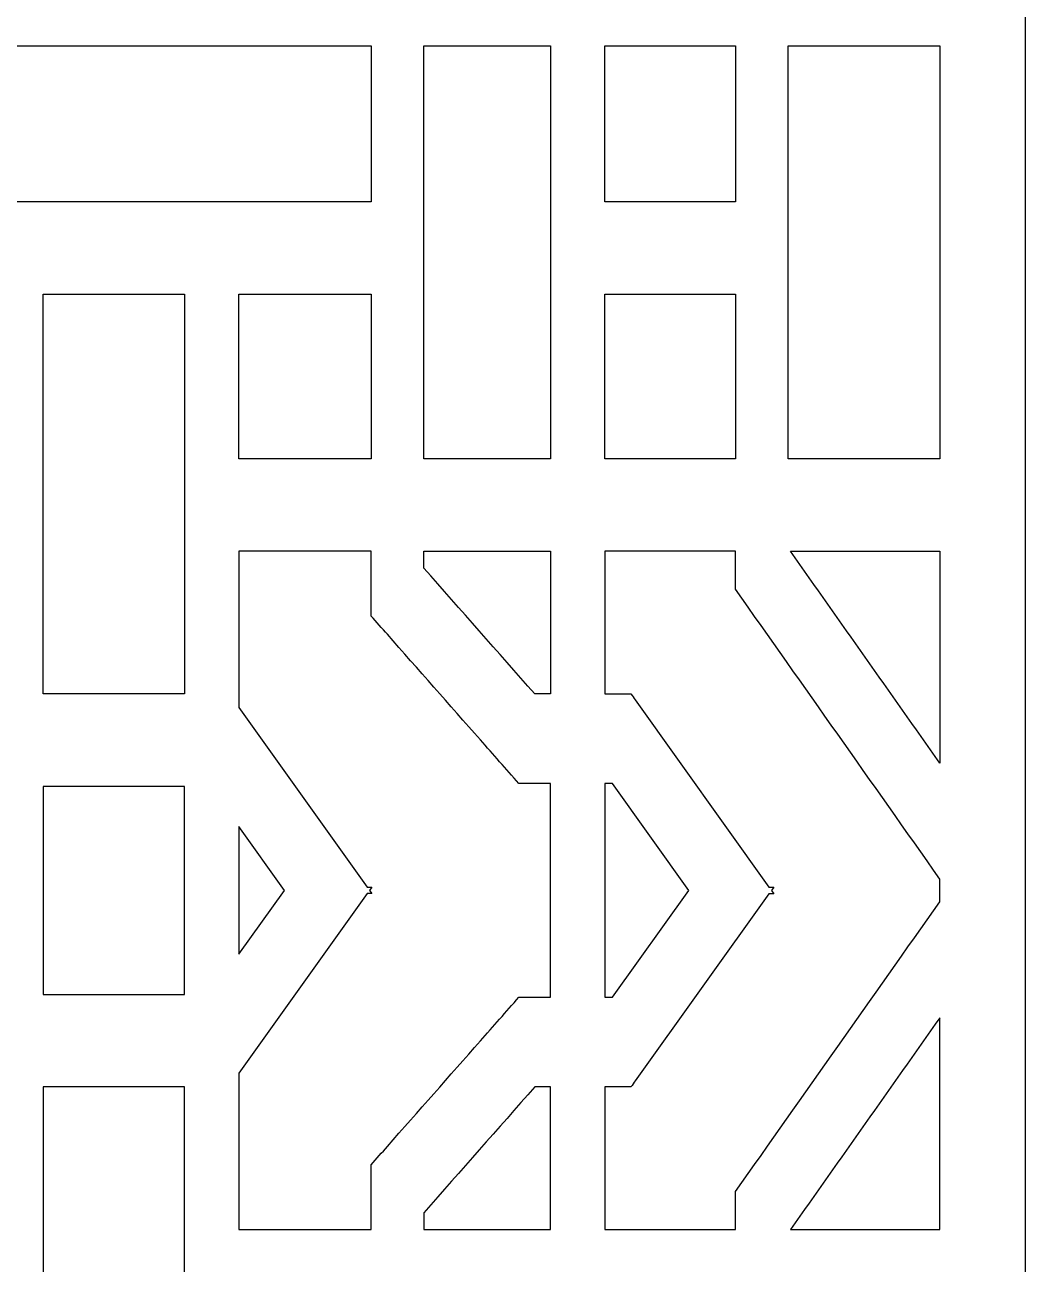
# Model space of a CAD drawing. Header units: centimetres. Extents: x -9.7 to 10.1, y -10 to 8.2.
# Drawn here: x -5.37 to -0.12, y -2.87 to 3.63 of the extents above; entities that cross this region are included whole.
import ezdxf

# ---------------------------------------------------------------- set-up
doc = ezdxf.new("R2010")
doc.units = ezdxf.units.CM
doc.header["$MEASUREMENT"] = 0
doc.layers.add('layer 1', color=7, linetype='Continuous')

msp = doc.modelspace()

# ---------------------------------------------------------------- linework, layer by layer
at = {"layer": 'layer 1', "color": 177}
for points, knots in [([(-0.12269, -0.92898), (-0.12269, -0.92898), (-0.12269, -0.8913), (-0.12269, -0.8913), (-0.12269, -0.8913), (-0.12269, -0.8913), (-0.12269, 8.19126), (-0.12269, 8.19126), (-0.12269, 8.19126), (-3.30854, 8.19126), (-6.49439, 8.19126), (-9.68025, 8.19126), (-9.68025, 8.19126), (-9.68025, 8.19126), (-9.68025, -0.8913), (-9.68025, -0.8913), (-9.68025, -0.8913), (-9.68025, -0.8913), (-9.68025, -0.92898), (-9.68025, -0.92898), (-9.68025, -0.92898), (-9.68025, -0.92898), (-9.68025, -10.01154), (-9.68025, -10.01154), (-9.68025, -10.01154), (-6.49439, -10.01154), (-3.30854, -10.01154), (-0.12269, -10.01154), (-0.12269, -10.01154), (-0.12269, -10.01154), (-0.12269, -0.92898), (-0.12269, -0.92898)], [0, 0, 0, 0, 0.1111111, 0.1111111, 0.1111111, 0.1111111, 0.2222222, 0.2222222, 0.2222222, 0.2222222, 0.3333333, 0.3333333, 0.3333333, 0.3333333, 0.4444444, 0.4444444, 0.4444444, 0.4444444, 0.5555556, 0.5555556, 0.5555556, 0.5555556, 0.6666667, 0.6666667, 0.6666667, 0.6666667, 0.7777778, 0.7777778, 0.7777778, 0.7777778, 1, 1, 1, 1]), ([(-3.57278, -0.92688), (-3.57278, -0.92688), (-3.54887, -0.92683), (-3.54887, -0.92683), (-3.54887, -0.92683), (-3.54887, -0.92683), (-3.56084, -0.91016), (-3.56084, -0.91016), (-3.56084, -0.91016), (-3.56084, -0.91016), (-3.54887, -0.89345), (-3.54887, -0.89345), (-3.54887, -0.89345), (-3.54887, -0.89345), (-3.57278, -0.89345), (-3.57278, -0.89345), (-3.57278, -0.89345), (-3.57278, -0.89345), (-4.24601, 0.04902), (-4.24601, 0.04902), (-4.24601, 0.04902), (-4.24601, 0.32227), (-4.24601, 0.59554), (-4.24601, 0.86879), (-4.24601, 0.86879), (-4.01442, 0.86879), (-3.78283, 0.86879), (-3.55124, 0.86879), (-3.55124, 0.86879), (-3.55124, 0.7693), (-3.55124, 0.66982), (-3.55124, 0.57033), (-3.55124, 0.57033), (-3.55124, 0.55651), (-3.55124, 0.54268), (-3.55124, 0.52885), (-3.55124, 0.52885), (-3.52314, 0.49696), (-3.49504, 0.46505), (-3.46694, 0.43316), (-3.46694, 0.43316), (-3.30433, 0.24855), (-3.14173, 0.06394), (-2.97912, -0.12069), (-2.97912, -0.12069), (-2.91193, -0.19696), (-2.84475, -0.27323), (-2.77757, -0.3495), (-2.77757, -0.3495), (-2.72195, -0.3495), (-2.66633, -0.3495), (-2.61071, -0.3495), (-2.61071, -0.3495), (-2.61071, -0.3495), (-2.61071, -0.8913), (-2.61071, -0.8913), (-2.61071, -0.8913), (-2.61071, -0.8913), (-2.61071, -0.89277), (-2.61071, -0.89277), (-2.61071, -0.89277), (-2.61071, -0.89277), (-2.61071, -0.90039), (-2.61071, -0.90039), (-2.61071, -0.90039), (-2.61071, -0.90039), (-2.61071, -0.90186), (-2.61071, -0.90186), (-2.61071, -0.90186), (-2.61071, -0.90186), (-2.61071, -0.90943), (-2.61071, -0.90943), (-2.61071, -0.90943), (-2.61071, -0.90943), (-2.61071, -0.9109), (-2.61071, -0.9109), (-2.61071, -0.9109), (-2.61071, -0.9109), (-2.61071, -0.91847), (-2.61071, -0.91847), (-2.61071, -0.91847), (-2.61071, -0.91847), (-2.61071, -0.91994), (-2.61071, -0.91994), (-2.61071, -0.91994), (-2.61071, -0.91994), (-2.61071, -0.92751), (-2.61071, -0.92751), (-2.61071, -0.92751), (-2.61071, -0.92751), (-2.61071, -0.92898), (-2.61071, -0.92898), (-2.61071, -0.92898), (-2.61071, -0.92898), (-2.61071, -1.47078), (-2.61071, -1.47078), (-2.61071, -1.47078), (-2.66633, -1.47078), (-2.72195, -1.47078), (-2.77757, -1.47078), (-2.77757, -1.47078), (-2.84475, -1.54705), (-2.91193, -1.62332), (-2.97912, -1.69959), (-2.97912, -1.69959), (-3.14173, -1.88422), (-3.30433, -2.06883), (-3.46694, -2.25344), (-3.46694, -2.25344), (-3.49504, -2.28533), (-3.52314, -2.31724), (-3.55124, -2.34913), (-3.55124, -2.34913), (-3.55124, -2.36296), (-3.55124, -2.37679), (-3.55124, -2.39061), (-3.55124, -2.39061), (-3.55124, -2.4901), (-3.55124, -2.58958), (-3.55124, -2.68907), (-3.55124, -2.68907), (-3.78283, -2.68907), (-4.01442, -2.68907), (-4.24601, -2.68907), (-4.24601, -2.68907), (-4.24601, -2.41582), (-4.24601, -2.14255), (-4.24601, -1.8693), (-4.24601, -1.8693), (-4.24601, -1.8693), (-3.57278, -0.92688), (-3.57278, -0.92688)], [0, 0, 0, 0, 0.0294118, 0.0294118, 0.0294118, 0.0294118, 0.0588235, 0.0588235, 0.0588235, 0.0588235, 0.0882353, 0.0882353, 0.0882353, 0.0882353, 0.1176471, 0.1176471, 0.1176471, 0.1176471, 0.1470588, 0.1470588, 0.1470588, 0.1470588, 0.1764706, 0.1764706, 0.1764706, 0.1764706, 0.2058824, 0.2058824, 0.2058824, 0.2058824, 0.2352941, 0.2352941, 0.2352941, 0.2352941, 0.2647059, 0.2647059, 0.2647059, 0.2647059, 0.2941176, 0.2941176, 0.2941176, 0.2941176, 0.3235294, 0.3235294, 0.3235294, 0.3235294, 0.3529412, 0.3529412, 0.3529412, 0.3529412, 0.3823529, 0.3823529, 0.3823529, 0.3823529, 0.4117647, 0.4117647, 0.4117647, 0.4117647, 0.4411765, 0.4411765, 0.4411765, 0.4411765, 0.4705882, 0.4705882, 0.4705882, 0.4705882, 0.5, 0.5, 0.5, 0.5, 0.5294118, 0.5294118, 0.5294118, 0.5294118, 0.5588235, 0.5588235, 0.5588235, 0.5588235, 0.5882353, 0.5882353, 0.5882353, 0.5882353, 0.6176471, 0.6176471, 0.6176471, 0.6176471, 0.6470588, 0.6470588, 0.6470588, 0.6470588, 0.6764706, 0.6764706, 0.6764706, 0.6764706, 0.7058824, 0.7058824, 0.7058824, 0.7058824, 0.7352941, 0.7352941, 0.7352941, 0.7352941, 0.7647059, 0.7647059, 0.7647059, 0.7647059, 0.7941176, 0.7941176, 0.7941176, 0.7941176, 0.8235294, 0.8235294, 0.8235294, 0.8235294, 0.8529412, 0.8529412, 0.8529412, 0.8529412, 0.8823529, 0.8823529, 0.8823529, 0.8823529, 0.9117647, 0.9117647, 0.9117647, 0.9117647, 0.9411765, 0.9411765, 0.9411765, 0.9411765, 1, 1, 1, 1]), ([(-1.46616, -0.92781), (-1.46616, -0.92781), (-1.44102, -0.92763), (-1.44102, -0.92763), (-1.44102, -0.92763), (-1.44102, -0.92763), (-1.45356, -0.91016), (-1.45356, -0.91016), (-1.45356, -0.91016), (-1.45356, -0.91016), (-1.44102, -0.89265), (-1.44102, -0.89265), (-1.44102, -0.89265), (-1.44102, -0.89265), (-1.46614, -0.89252), (-1.46614, -0.89252), (-1.46614, -0.89252), (-1.46614, -0.89252), (-2.16714, 0.08878), (-2.16714, 0.08878), (-2.16714, 0.08878), (-2.17472, 0.09939), (-2.1823, 0.11002), (-2.1899, 0.12065), (-2.1899, 0.12065), (-2.23536, 0.12065), (-2.2808, 0.12065), (-2.32625, 0.12065), (-2.32625, 0.12065), (-2.32625, 0.37002), (-2.32625, 0.61941), (-2.32625, 0.86879), (-2.32625, 0.86879), (-2.09807, 0.86879), (-1.86989, 0.86879), (-1.64171, 0.86879), (-1.64171, 0.86879), (-1.64171, 0.80247), (-1.64171, 0.73617), (-1.64171, 0.66983), (-1.64171, 0.66983), (-1.28443, 0.16294), (-0.92713, -0.34395), (-0.56983, -0.85084), (-0.56983, -0.85084), (-0.56983, -0.85084), (-0.56983, -0.8913), (-0.56983, -0.8913), (-0.56983, -0.8913), (-0.56983, -0.8913), (-0.56983, -0.89242), (-0.56983, -0.89242), (-0.56983, -0.89242), (-0.56983, -0.89242), (-0.56983, -0.89254), (-0.56983, -0.89254), (-0.56983, -0.89254), (-0.56983, -0.89254), (-0.56983, -0.89366), (-0.56983, -0.89366), (-0.56983, -0.89366), (-0.56983, -0.89366), (-0.56983, -0.89378), (-0.56983, -0.89378), (-0.56983, -0.89378), (-0.56983, -0.89378), (-0.56983, -0.89486), (-0.56983, -0.89486), (-0.56983, -0.89486), (-0.56983, -0.89486), (-0.56983, -0.89502), (-0.56983, -0.89502), (-0.56983, -0.89502), (-0.56983, -0.89502), (-0.56983, -0.8961), (-0.56983, -0.8961), (-0.56983, -0.8961), (-0.56983, -0.8961), (-0.56983, -0.89621), (-0.56983, -0.89621), (-0.56983, -0.89621), (-0.56983, -0.89621), (-0.56983, -0.89729), (-0.56983, -0.89729), (-0.56983, -0.89729), (-0.56983, -0.89729), (-0.56983, -0.89746), (-0.56983, -0.89746), (-0.56983, -0.89746), (-0.56983, -0.89746), (-0.56983, -0.89853), (-0.56983, -0.89853), (-0.56983, -0.89853), (-0.56983, -0.89853), (-0.56983, -0.89865), (-0.56983, -0.89865), (-0.56983, -0.89865), (-0.56983, -0.89865), (-0.56983, -0.89972), (-0.56983, -0.89972), (-0.56983, -0.89972), (-0.56983, -0.89972), (-0.56983, -0.89989), (-0.56983, -0.89989), (-0.56983, -0.89989), (-0.56983, -0.89989), (-0.56983, -0.90097), (-0.56983, -0.90097), (-0.56983, -0.90097), (-0.56983, -0.90097), (-0.56983, -0.90108), (-0.56983, -0.90108), (-0.56983, -0.90108), (-0.56983, -0.90108), (-0.56983, -0.90216), (-0.56983, -0.90216), (-0.56983, -0.90216), (-0.56983, -0.90216), (-0.56983, -0.90232), (-0.56983, -0.90232), (-0.56983, -0.90232), (-0.56983, -0.90232), (-0.56983, -0.9034), (-0.56983, -0.9034), (-0.56983, -0.9034), (-0.56983, -0.9034), (-0.56983, -0.90353), (-0.56983, -0.90353), (-0.56983, -0.90353), (-0.56983, -0.90353), (-0.56983, -0.90459), (-0.56983, -0.90459), (-0.56983, -0.90459), (-0.56983, -0.90459), (-0.56983, -0.90478), (-0.56983, -0.90478), (-0.56983, -0.90478), (-0.56983, -0.90478), (-0.56983, -0.90583), (-0.56983, -0.90583), (-0.56983, -0.90583), (-0.56983, -0.90583), (-0.56983, -0.90597), (-0.56983, -0.90597), (-0.56983, -0.90597), (-0.56983, -0.90597), (-0.56983, -0.90703), (-0.56983, -0.90703), (-0.56983, -0.90703), (-0.56983, -0.90703), (-0.56983, -0.90721), (-0.56983, -0.90721), (-0.56983, -0.90721), (-0.56983, -0.90721), (-0.56983, -0.90827), (-0.56983, -0.90827), (-0.56983, -0.90827), (-0.56983, -0.90827), (-0.56983, -0.9084), (-0.56983, -0.9084), (-0.56983, -0.9084), (-0.56983, -0.9084), (-0.56983, -0.90946), (-0.56983, -0.90946), (-0.56983, -0.90946), (-0.56983, -0.90946), (-0.56983, -0.90964), (-0.56983, -0.90964), (-0.56983, -0.90964), (-0.56983, -0.90964), (-0.56983, -0.9107), (-0.56983, -0.9107), (-0.56983, -0.9107), (-0.56983, -0.9107), (-0.56983, -0.91084), (-0.56983, -0.91084), (-0.56983, -0.91084), (-0.56983, -0.91084), (-0.56983, -0.91194), (-0.56983, -0.91194), (-0.56983, -0.91194), (-0.56983, -0.91194), (-0.56983, -0.91208), (-0.56983, -0.91208), (-0.56983, -0.91208), (-0.56983, -0.91208), (-0.56983, -0.91319), (-0.56983, -0.91319), (-0.56983, -0.91319), (-0.56983, -0.91319), (-0.56983, -0.91332), (-0.56983, -0.91332), (-0.56983, -0.91332), (-0.56983, -0.91332), (-0.56983, -0.91438), (-0.56983, -0.91438), (-0.56983, -0.91438), (-0.56983, -0.91438), (-0.56983, -0.91456), (-0.56983, -0.91456), (-0.56983, -0.91456), (-0.56983, -0.91456), (-0.56983, -0.91562), (-0.56983, -0.91562), (-0.56983, -0.91562), (-0.56983, -0.91562), (-0.56983, -0.91575), (-0.56983, -0.91575), (-0.56983, -0.91575), (-0.56983, -0.91575), (-0.56983, -0.91681), (-0.56983, -0.91681), (-0.56983, -0.91681), (-0.56983, -0.91681), (-0.56983, -0.917), (-0.56983, -0.917), (-0.56983, -0.917), (-0.56983, -0.917), (-0.56983, -0.91806), (-0.56983, -0.91806), (-0.56983, -0.91806), (-0.56983, -0.91806), (-0.56983, -0.91819), (-0.56983, -0.91819), (-0.56983, -0.91819), (-0.56983, -0.91819), (-0.56983, -0.91925), (-0.56983, -0.91925), (-0.56983, -0.91925), (-0.56983, -0.91925), (-0.56983, -0.91943), (-0.56983, -0.91943), (-0.56983, -0.91943), (-0.56983, -0.91943), (-0.56983, -0.92049), (-0.56983, -0.92049), (-0.56983, -0.92049), (-0.56983, -0.92049), (-0.56983, -0.92062), (-0.56983, -0.92062), (-0.56983, -0.92062), (-0.56983, -0.92062), (-0.56983, -0.92168), (-0.56983, -0.92168), (-0.56983, -0.92168), (-0.56983, -0.92168), (-0.56983, -0.92186), (-0.56983, -0.92186), (-0.56983, -0.92186), (-0.56983, -0.92186), (-0.56983, -0.92292), (-0.56983, -0.92292), (-0.56983, -0.92292), (-0.56983, -0.92292), (-0.56983, -0.92306), (-0.56983, -0.92306), (-0.56983, -0.92306), (-0.56983, -0.92306), (-0.56983, -0.92412), (-0.56983, -0.92412), (-0.56983, -0.92412), (-0.56983, -0.92412), (-0.56983, -0.9243), (-0.56983, -0.9243), (-0.56983, -0.9243), (-0.56983, -0.9243), (-0.56983, -0.92536), (-0.56983, -0.92536), (-0.56983, -0.92536), (-0.56983, -0.92536), (-0.56983, -0.92549), (-0.56983, -0.92549), (-0.56983, -0.92549), (-0.56983, -0.92549), (-0.56983, -0.92655), (-0.56983, -0.92655), (-0.56983, -0.92655), (-0.56983, -0.92655), (-0.56983, -0.92673), (-0.56983, -0.92673), (-0.56983, -0.92673), (-0.56983, -0.92673), (-0.56983, -0.92779), (-0.56983, -0.92779), (-0.56983, -0.92779), (-0.56983, -0.92779), (-0.56983, -0.92792), (-0.56983, -0.92792), (-0.56983, -0.92792), (-0.56983, -0.92792), (-0.56983, -0.92898), (-0.56983, -0.92898), (-0.56983, -0.92898), (-0.56983, -0.92898), (-0.56983, -0.96944), (-0.56983, -0.96944), (-0.56983, -0.96944), (-0.92713, -1.47633), (-1.28443, -1.98322), (-1.64171, -2.49011), (-1.64171, -2.49011), (-1.64171, -2.55645), (-1.64171, -2.62275), (-1.64171, -2.68907), (-1.64171, -2.68907), (-1.86989, -2.68907), (-2.09807, -2.68907), (-2.32625, -2.68907), (-2.32625, -2.68907), (-2.32625, -2.43969), (-2.32625, -2.1903), (-2.32625, -1.94093), (-2.32625, -1.94093), (-2.2808, -1.94093), (-2.23536, -1.94093), (-2.1899, -1.94093), (-2.1899, -1.94093), (-2.1823, -1.9303), (-2.17472, -1.91967), (-2.16714, -1.90906), (-2.16714, -1.90906), (-2.16714, -1.90906), (-1.46616, -0.92781), (-1.46616, -0.92781)], [0, 0, 0, 0, 0.0121951, 0.0121951, 0.0121951, 0.0121951, 0.0243902, 0.0243902, 0.0243902, 0.0243902, 0.0365854, 0.0365854, 0.0365854, 0.0365854, 0.0487805, 0.0487805, 0.0487805, 0.0487805, 0.0609756, 0.0609756, 0.0609756, 0.0609756, 0.0731707, 0.0731707, 0.0731707, 0.0731707, 0.0853659, 0.0853659, 0.0853659, 0.0853659, 0.097561, 0.097561, 0.097561, 0.097561, 0.1097561, 0.1097561, 0.1097561, 0.1097561, 0.1219512, 0.1219512, 0.1219512, 0.1219512, 0.1341463, 0.1341463, 0.1341463, 0.1341463, 0.1463415, 0.1463415, 0.1463415, 0.1463415, 0.1585366, 0.1585366, 0.1585366, 0.1585366, 0.1707317, 0.1707317, 0.1707317, 0.1707317, 0.1829268, 0.1829268, 0.1829268, 0.1829268, 0.195122, 0.195122, 0.195122, 0.195122, 0.2073171, 0.2073171, 0.2073171, 0.2073171, 0.2195122, 0.2195122, 0.2195122, 0.2195122, 0.2317073, 0.2317073, 0.2317073, 0.2317073, 0.2439024, 0.2439024, 0.2439024, 0.2439024, 0.2560976, 0.2560976, 0.2560976, 0.2560976, 0.2682927, 0.2682927, 0.2682927, 0.2682927, 0.2804878, 0.2804878, 0.2804878, 0.2804878, 0.2926829, 0.2926829, 0.2926829, 0.2926829, 0.304878, 0.304878, 0.304878, 0.304878, 0.3170732, 0.3170732, 0.3170732, 0.3170732, 0.3292683, 0.3292683, 0.3292683, 0.3292683, 0.3414634, 0.3414634, 0.3414634, 0.3414634, 0.3536585, 0.3536585, 0.3536585, 0.3536585, 0.3658537, 0.3658537, 0.3658537, 0.3658537, 0.3780488, 0.3780488, 0.3780488, 0.3780488, 0.3902439, 0.3902439, 0.3902439, 0.3902439, 0.402439, 0.402439, 0.402439, 0.402439, 0.4146341, 0.4146341, 0.4146341, 0.4146341, 0.4268293, 0.4268293, 0.4268293, 0.4268293, 0.4390244, 0.4390244, 0.4390244, 0.4390244, 0.4512195, 0.4512195, 0.4512195, 0.4512195, 0.4634146, 0.4634146, 0.4634146, 0.4634146, 0.4756098, 0.4756098, 0.4756098, 0.4756098, 0.4878049, 0.4878049, 0.4878049, 0.4878049, 0.5, 0.5, 0.5, 0.5, 0.5121951, 0.5121951, 0.5121951, 0.5121951, 0.5243902, 0.5243902, 0.5243902, 0.5243902, 0.5365854, 0.5365854, 0.5365854, 0.5365854, 0.5487805, 0.5487805, 0.5487805, 0.5487805, 0.5609756, 0.5609756, 0.5609756, 0.5609756, 0.5731707, 0.5731707, 0.5731707, 0.5731707, 0.5853659, 0.5853659, 0.5853659, 0.5853659, 0.597561, 0.597561, 0.597561, 0.597561, 0.6097561, 0.6097561, 0.6097561, 0.6097561, 0.6219512, 0.6219512, 0.6219512, 0.6219512, 0.6341463, 0.6341463, 0.6341463, 0.6341463, 0.6463415, 0.6463415, 0.6463415, 0.6463415, 0.6585366, 0.6585366, 0.6585366, 0.6585366, 0.6707317, 0.6707317, 0.6707317, 0.6707317, 0.6829268, 0.6829268, 0.6829268, 0.6829268, 0.695122, 0.695122, 0.695122, 0.695122, 0.7073171, 0.7073171, 0.7073171, 0.7073171, 0.7195122, 0.7195122, 0.7195122, 0.7195122, 0.7317073, 0.7317073, 0.7317073, 0.7317073, 0.7439024, 0.7439024, 0.7439024, 0.7439024, 0.7560976, 0.7560976, 0.7560976, 0.7560976, 0.7682927, 0.7682927, 0.7682927, 0.7682927, 0.7804878, 0.7804878, 0.7804878, 0.7804878, 0.7926829, 0.7926829, 0.7926829, 0.7926829, 0.804878, 0.804878, 0.804878, 0.804878, 0.8170732, 0.8170732, 0.8170732, 0.8170732, 0.8292683, 0.8292683, 0.8292683, 0.8292683, 0.8414634, 0.8414634, 0.8414634, 0.8414634, 0.8536585, 0.8536585, 0.8536585, 0.8536585, 0.8658537, 0.8658537, 0.8658537, 0.8658537, 0.8780488, 0.8780488, 0.8780488, 0.8780488, 0.8902439, 0.8902439, 0.8902439, 0.8902439, 0.902439, 0.902439, 0.902439, 0.902439, 0.9146341, 0.9146341, 0.9146341, 0.9146341, 0.9268293, 0.9268293, 0.9268293, 0.9268293, 0.9390244, 0.9390244, 0.9390244, 0.9390244, 0.9512195, 0.9512195, 0.9512195, 0.9512195, 0.9634146, 0.9634146, 0.9634146, 0.9634146, 0.9756098, 0.9756098, 0.9756098, 0.9756098, 1, 1, 1, 1]), ([(-5.27228, -0.92898), (-5.27228, -0.92898), (-5.27228, -0.92658), (-5.27228, -0.92658), (-5.27228, -0.92658), (-5.27228, -0.92658), (-5.27228, -0.92019), (-5.27228, -0.92019), (-5.27228, -0.92019), (-5.27228, -0.92019), (-5.27228, -0.91779), (-5.27228, -0.91779), (-5.27228, -0.91779), (-5.27228, -0.91779), (-5.27228, -0.91135), (-5.27228, -0.91135), (-5.27228, -0.91135), (-5.27228, -0.91135), (-5.27228, -0.90895), (-5.27228, -0.90895), (-5.27228, -0.90895), (-5.27228, -0.90895), (-5.27228, -0.90256), (-5.27228, -0.90256), (-5.27228, -0.90256), (-5.27228, -0.90256), (-5.27228, -0.90014), (-5.27228, -0.90014), (-5.27228, -0.90014), (-5.27228, -0.90014), (-5.27228, -0.89371), (-5.27228, -0.89371), (-5.27228, -0.89371), (-5.27228, -0.89371), (-5.27228, -0.8913), (-5.27228, -0.8913), (-5.27228, -0.8913), (-5.27228, -0.8913), (-5.27228, -0.3644), (-5.27228, -0.3644), (-5.27228, -0.3644), (-5.02501, -0.3644), (-4.77775, -0.3644), (-4.53048, -0.3644), (-4.53048, -0.3644), (-4.53048, -0.3644), (-4.53048, -0.8913), (-4.53048, -0.8913), (-4.53048, -0.8913), (-4.53048, -0.8913), (-4.53048, -0.89371), (-4.53048, -0.89371), (-4.53048, -0.89371), (-4.53048, -0.89371), (-4.53048, -0.90014), (-4.53048, -0.90014), (-4.53048, -0.90014), (-4.53048, -0.90014), (-4.53048, -0.90256), (-4.53048, -0.90256), (-4.53048, -0.90256), (-4.53048, -0.90256), (-4.53048, -0.90895), (-4.53048, -0.90895), (-4.53048, -0.90895), (-4.53048, -0.90895), (-4.53048, -0.91135), (-4.53048, -0.91135), (-4.53048, -0.91135), (-4.53048, -0.91135), (-4.53048, -0.91779), (-4.53048, -0.91779), (-4.53048, -0.91779), (-4.53048, -0.91779), (-4.53048, -0.92019), (-4.53048, -0.92019), (-4.53048, -0.92019), (-4.53048, -0.92019), (-4.53048, -0.92658), (-4.53048, -0.92658), (-4.53048, -0.92658), (-4.53048, -0.92658), (-4.53048, -0.92898), (-4.53048, -0.92898), (-4.53048, -0.92898), (-4.53048, -0.92898), (-4.53048, -1.45588), (-4.53048, -1.45588), (-4.53048, -1.45588), (-4.77775, -1.45588), (-5.02501, -1.45588), (-5.27228, -1.45588), (-5.27228, -1.45588), (-5.27228, -1.45588), (-5.27228, -0.92898), (-5.27228, -0.92898)], [0, 0, 0, 0, 0.04, 0.04, 0.04, 0.04, 0.08, 0.08, 0.08, 0.08, 0.12, 0.12, 0.12, 0.12, 0.16, 0.16, 0.16, 0.16, 0.2, 0.2, 0.2, 0.2, 0.24, 0.24, 0.24, 0.24, 0.28, 0.28, 0.28, 0.28, 0.32, 0.32, 0.32, 0.32, 0.36, 0.36, 0.36, 0.36, 0.4, 0.4, 0.4, 0.4, 0.44, 0.44, 0.44, 0.44, 0.48, 0.48, 0.48, 0.48, 0.52, 0.52, 0.52, 0.52, 0.56, 0.56, 0.56, 0.56, 0.6, 0.6, 0.6, 0.6, 0.64, 0.64, 0.64, 0.64, 0.68, 0.68, 0.68, 0.68, 0.72, 0.72, 0.72, 0.72, 0.76, 0.76, 0.76, 0.76, 0.8, 0.8, 0.8, 0.8, 0.84, 0.84, 0.84, 0.84, 0.88, 0.88, 0.88, 0.88, 0.92, 0.92, 0.92, 0.92, 1, 1, 1, 1]), ([(-2.32625, -0.92898), (-2.32625, -0.92898), (-2.32625, -0.92751), (-2.32625, -0.92751), (-2.32625, -0.92751), (-2.32625, -0.92751), (-2.32625, -0.91994), (-2.32625, -0.91994), (-2.32625, -0.91994), (-2.32625, -0.91994), (-2.32625, -0.91847), (-2.32625, -0.91847), (-2.32625, -0.91847), (-2.32625, -0.91847), (-2.32625, -0.9109), (-2.32625, -0.9109), (-2.32625, -0.9109), (-2.32625, -0.9109), (-2.32625, -0.90943), (-2.32625, -0.90943), (-2.32625, -0.90943), (-2.32625, -0.90943), (-2.32625, -0.90186), (-2.32625, -0.90186), (-2.32625, -0.90186), (-2.32625, -0.90186), (-2.32625, -0.90039), (-2.32625, -0.90039), (-2.32625, -0.90039), (-2.32625, -0.90039), (-2.32625, -0.89277), (-2.32625, -0.89277), (-2.32625, -0.89277), (-2.32625, -0.89277), (-2.32625, -0.8913), (-2.32625, -0.8913), (-2.32625, -0.8913), (-2.32625, -0.8913), (-2.32625, -0.3495), (-2.32625, -0.3495), (-2.32625, -0.3495), (-2.31299, -0.3495), (-2.29975, -0.3495), (-2.28651, -0.3495), (-2.28651, -0.3495), (-2.28651, -0.3495), (-1.88597, -0.91016), (-1.88597, -0.91016), (-1.88597, -0.91016), (-1.88597, -0.91016), (-2.28651, -1.47078), (-2.28651, -1.47078), (-2.28651, -1.47078), (-2.29975, -1.47078), (-2.31299, -1.47078), (-2.32625, -1.47078), (-2.32625, -1.47078), (-2.32625, -1.47078), (-2.32625, -0.92898), (-2.32625, -0.92898)], [0, 0, 0, 0, 0.0625, 0.0625, 0.0625, 0.0625, 0.125, 0.125, 0.125, 0.125, 0.1875, 0.1875, 0.1875, 0.1875, 0.25, 0.25, 0.25, 0.25, 0.3125, 0.3125, 0.3125, 0.3125, 0.375, 0.375, 0.375, 0.375, 0.4375, 0.4375, 0.4375, 0.4375, 0.5, 0.5, 0.5, 0.5, 0.5625, 0.5625, 0.5625, 0.5625, 0.625, 0.625, 0.625, 0.625, 0.6875, 0.6875, 0.6875, 0.6875, 0.75, 0.75, 0.75, 0.75, 0.8125, 0.8125, 0.8125, 0.8125, 0.875, 0.875, 0.875, 0.875, 1, 1, 1, 1]), ([(-4.24601, -0.92898), (-4.24601, -0.92898), (-4.24601, -0.92445), (-4.24601, -0.92445), (-4.24601, -0.92445), (-4.24601, -0.92445), (-4.24601, -0.92347), (-4.24601, -0.92347), (-4.24601, -0.92347), (-4.24601, -0.92347), (-4.24601, -0.91893), (-4.24601, -0.91893), (-4.24601, -0.91893), (-4.24601, -0.91893), (-4.24601, -0.91796), (-4.24601, -0.91796), (-4.24601, -0.91796), (-4.24601, -0.91796), (-4.24601, -0.9134), (-4.24601, -0.9134), (-4.24601, -0.9134), (-4.24601, -0.9134), (-4.24601, -0.91244), (-4.24601, -0.91244), (-4.24601, -0.91244), (-4.24601, -0.91244), (-4.24601, -0.90789), (-4.24601, -0.90789), (-4.24601, -0.90789), (-4.24601, -0.90789), (-4.24601, -0.90693), (-4.24601, -0.90693), (-4.24601, -0.90693), (-4.24601, -0.90693), (-4.24601, -0.90237), (-4.24601, -0.90237), (-4.24601, -0.90237), (-4.24601, -0.90237), (-4.24601, -0.90141), (-4.24601, -0.90141), (-4.24601, -0.90141), (-4.24601, -0.90141), (-4.24601, -0.89686), (-4.24601, -0.89686), (-4.24601, -0.89686), (-4.24601, -0.89686), (-4.24601, -0.8959), (-4.24601, -0.8959), (-4.24601, -0.8959), (-4.24601, -0.8959), (-4.24601, -0.8913), (-4.24601, -0.8913), (-4.24601, -0.8913), (-4.24601, -0.8913), (-4.24601, -0.57554), (-4.24601, -0.57554), (-4.24601, -0.57554), (-4.24601, -0.57554), (-4.00698, -0.91017), (-4.00698, -0.91017), (-4.00698, -0.91017), (-4.00698, -0.91017), (-4.24601, -1.24474), (-4.24601, -1.24474), (-4.24601, -1.24474), (-4.24601, -1.24474), (-4.24601, -0.92898), (-4.24601, -0.92898)], [0, 0, 0, 0, 0.0555556, 0.0555556, 0.0555556, 0.0555556, 0.1111111, 0.1111111, 0.1111111, 0.1111111, 0.1666667, 0.1666667, 0.1666667, 0.1666667, 0.2222222, 0.2222222, 0.2222222, 0.2222222, 0.2777778, 0.2777778, 0.2777778, 0.2777778, 0.3333333, 0.3333333, 0.3333333, 0.3333333, 0.3888889, 0.3888889, 0.3888889, 0.3888889, 0.4444444, 0.4444444, 0.4444444, 0.4444444, 0.5, 0.5, 0.5, 0.5, 0.5555556, 0.5555556, 0.5555556, 0.5555556, 0.6111111, 0.6111111, 0.6111111, 0.6111111, 0.6666667, 0.6666667, 0.6666667, 0.6666667, 0.7222222, 0.7222222, 0.7222222, 0.7222222, 0.7777778, 0.7777778, 0.7777778, 0.7777778, 0.8333333, 0.8333333, 0.8333333, 0.8333333, 0.8888889, 0.8888889, 0.8888889, 0.8888889, 1, 1, 1, 1])]:
    msp.add_open_spline(points, degree=3, knots=knots, dxfattribs=at)
at = {"layer": 'layer 1', "color": 7}
for points, knots in [([(-6.25169, 3.51971), (-6.25169, 3.24704), (-6.25169, 2.97437), (-6.25169, 2.70169), (-6.25169, 2.70169), (-5.35154, 2.70169), (-4.45138, 2.70169), (-3.55124, 2.70169), (-3.55124, 2.70169), (-3.55124, 2.97437), (-3.55124, 3.24704), (-3.55124, 3.51971), (-3.55124, 3.51971), (-4.45138, 3.51971), (-5.35154, 3.51971), (-6.25169, 3.51971)], [0, 0, 0, 0, 0.2, 0.2, 0.2, 0.2, 0.4, 0.4, 0.4, 0.4, 0.6, 0.6, 0.6, 0.6, 1, 1, 1, 1]), ([(-3.27551, 3.51971), (-3.27551, 2.79775), (-3.27551, 2.07579), (-3.27551, 1.35384), (-3.27551, 1.35384), (-3.0539, 1.35384), (-2.83231, 1.35384), (-2.61071, 1.35384), (-2.61071, 1.35384), (-2.61071, 2.07579), (-2.61071, 2.79775), (-2.61071, 3.51971), (-2.61071, 3.51971), (-2.83231, 3.51971), (-3.0539, 3.51971), (-3.27551, 3.51971)], [0, 0, 0, 0, 0.2, 0.2, 0.2, 0.2, 0.4, 0.4, 0.4, 0.4, 0.6, 0.6, 0.6, 0.6, 1, 1, 1, 1]), ([(-2.32625, 3.51971), (-2.32625, 3.24704), (-2.32625, 2.97437), (-2.32625, 2.70169), (-2.32625, 2.70169), (-2.09807, 2.70169), (-1.86989, 2.70169), (-1.64171, 2.70169), (-1.64171, 2.70169), (-1.64171, 2.97437), (-1.64171, 3.24704), (-1.64171, 3.51971), (-1.64171, 3.51971), (-1.86989, 3.51971), (-2.09807, 3.51971), (-2.32625, 3.51971)], [0, 0, 0, 0, 0.2, 0.2, 0.2, 0.2, 0.4, 0.4, 0.4, 0.4, 0.6, 0.6, 0.6, 0.6, 1, 1, 1, 1]), ([(-0.56983, 1.35384), (-0.56983, 2.07579), (-0.56983, 2.79775), (-0.56983, 3.51971), (-0.56983, 3.51971), (-0.83521, 3.51971), (-1.1006, 3.51971), (-1.36598, 3.51971), (-1.36598, 3.51971), (-1.36598, 2.79775), (-1.36598, 2.07579), (-1.36598, 1.35384), (-1.36598, 1.35384), (-1.1006, 1.35384), (-0.83521, 1.35384), (-0.56983, 1.35384)], [0, 0, 0, 0, 0.2, 0.2, 0.2, 0.2, 0.4, 0.4, 0.4, 0.4, 0.6, 0.6, 0.6, 0.6, 1, 1, 1, 1]), ([(-5.27228, 2.21664), (-5.27228, 1.51798), (-5.27228, 0.81931), (-5.27228, 0.12065), (-5.27228, 0.12065), (-5.12131, 0.12065), (-4.97035, 0.12065), (-4.81938, 0.12065), (-4.81938, 0.12065), (-4.77676, 0.12065), (-4.73414, 0.12065), (-4.69152, 0.12065), (-4.69152, 0.12065), (-4.63783, 0.12065), (-4.58417, 0.12065), (-4.53048, 0.12065), (-4.53048, 0.12065), (-4.53048, 0.37002), (-4.53048, 0.61941), (-4.53048, 0.86879), (-4.53048, 0.86879), (-4.53048, 1.03048), (-4.53048, 1.19216), (-4.53048, 1.35384), (-4.53048, 1.35384), (-4.53048, 1.64145), (-4.53048, 1.92905), (-4.53048, 2.21664), (-4.53048, 2.21664), (-4.77775, 2.21664), (-5.02501, 2.21664), (-5.27228, 2.21664)], [0, 0, 0, 0, 0.1111111, 0.1111111, 0.1111111, 0.1111111, 0.2222222, 0.2222222, 0.2222222, 0.2222222, 0.3333333, 0.3333333, 0.3333333, 0.3333333, 0.4444444, 0.4444444, 0.4444444, 0.4444444, 0.5555556, 0.5555556, 0.5555556, 0.5555556, 0.6666667, 0.6666667, 0.6666667, 0.6666667, 0.7777778, 0.7777778, 0.7777778, 0.7777778, 1, 1, 1, 1]), ([(-4.24601, 2.21664), (-4.24601, 1.92905), (-4.24601, 1.64145), (-4.24601, 1.35384), (-4.24601, 1.35384), (-4.01442, 1.35384), (-3.78283, 1.35384), (-3.55124, 1.35384), (-3.55124, 1.35384), (-3.55124, 1.64145), (-3.55124, 1.92905), (-3.55124, 2.21664), (-3.55124, 2.21664), (-3.78283, 2.21664), (-4.01442, 2.21664), (-4.24601, 2.21664)], [0, 0, 0, 0, 0.2, 0.2, 0.2, 0.2, 0.4, 0.4, 0.4, 0.4, 0.6, 0.6, 0.6, 0.6, 1, 1, 1, 1]), ([(-2.32625, 2.21664), (-2.32625, 1.92905), (-2.32625, 1.64145), (-2.32625, 1.35384), (-2.32625, 1.35384), (-2.09807, 1.35384), (-1.86989, 1.35384), (-1.64171, 1.35384), (-1.64171, 1.35384), (-1.64171, 1.64145), (-1.64171, 1.92905), (-1.64171, 2.21664), (-1.64171, 2.21664), (-1.86989, 2.21664), (-2.09807, 2.21664), (-2.32625, 2.21664)], [0, 0, 0, 0, 0.2, 0.2, 0.2, 0.2, 0.4, 0.4, 0.4, 0.4, 0.6, 0.6, 0.6, 0.6, 1, 1, 1, 1]), ([(-2.61071, 0.86879), (-2.83231, 0.86879), (-3.0539, 0.86879), (-3.27551, 0.86879), (-3.27551, 0.86879), (-3.27551, 0.83941), (-3.27551, 0.81002), (-3.27551, 0.78063), (-3.27551, 0.78063), (-3.08174, 0.56065), (-2.88795, 0.34065), (-2.69418, 0.12065), (-2.69418, 0.12065), (-2.66636, 0.12065), (-2.63854, 0.12065), (-2.61071, 0.12065), (-2.61071, 0.12065), (-2.61071, 0.37002), (-2.61071, 0.61941), (-2.61071, 0.86879)], [0, 0, 0, 0, 0.1666667, 0.1666667, 0.1666667, 0.1666667, 0.3333333, 0.3333333, 0.3333333, 0.3333333, 0.5, 0.5, 0.5, 0.5, 0.6666667, 0.6666667, 0.6666667, 0.6666667, 1, 1, 1, 1]), ([(-0.56983, -0.24233), (-0.56983, 0.12805), (-0.56983, 0.49842), (-0.56983, 0.86879), (-0.56983, 0.86879), (-0.83125, 0.86879), (-1.09266, 0.86879), (-1.35409, 0.86879), (-1.35409, 0.86879), (-1.09266, 0.49842), (-0.83125, 0.12805), (-0.56983, -0.24233)], [0, 0, 0, 0, 0.25, 0.25, 0.25, 0.25, 0.5, 0.5, 0.5, 0.5, 1, 1, 1, 1]), ([(-0.56983, -1.57795), (-0.56983, -1.94833), (-0.56983, -2.3187), (-0.56983, -2.68907), (-0.56983, -2.68907), (-0.83125, -2.68907), (-1.09266, -2.68907), (-1.35409, -2.68907), (-1.35409, -2.68907), (-1.09266, -2.3187), (-0.83125, -1.94833), (-0.56983, -1.57795)], [0, 0, 0, 0, 0.25, 0.25, 0.25, 0.25, 0.5, 0.5, 0.5, 0.5, 1, 1, 1, 1]), ([(-5.27228, -4.03692), (-5.27228, -3.33826), (-5.27228, -2.63959), (-5.27228, -1.94093), (-5.27228, -1.94093), (-5.12131, -1.94093), (-4.97035, -1.94093), (-4.81938, -1.94093), (-4.81938, -1.94093), (-4.77676, -1.94093), (-4.73414, -1.94093), (-4.69152, -1.94093), (-4.69152, -1.94093), (-4.63783, -1.94093), (-4.58417, -1.94093), (-4.53048, -1.94093), (-4.53048, -1.94093), (-4.53048, -2.1903), (-4.53048, -2.43969), (-4.53048, -2.68907), (-4.53048, -2.68907), (-4.53048, -2.85076), (-4.53048, -3.01244), (-4.53048, -3.17412), (-4.53048, -3.17412), (-4.53048, -3.46173), (-4.53048, -3.74933), (-4.53048, -4.03692), (-4.53048, -4.03692), (-4.77775, -4.03692), (-5.02501, -4.03692), (-5.27228, -4.03692)], [0, 0, 0, 0, 0.1111111, 0.1111111, 0.1111111, 0.1111111, 0.2222222, 0.2222222, 0.2222222, 0.2222222, 0.3333333, 0.3333333, 0.3333333, 0.3333333, 0.4444444, 0.4444444, 0.4444444, 0.4444444, 0.5555556, 0.5555556, 0.5555556, 0.5555556, 0.6666667, 0.6666667, 0.6666667, 0.6666667, 0.7777778, 0.7777778, 0.7777778, 0.7777778, 1, 1, 1, 1]), ([(-2.61071, -2.68907), (-2.83231, -2.68907), (-3.0539, -2.68907), (-3.27551, -2.68907), (-3.27551, -2.68907), (-3.27551, -2.65969), (-3.27551, -2.6303), (-3.27551, -2.60091), (-3.27551, -2.60091), (-3.08174, -2.38093), (-2.88795, -2.16093), (-2.69418, -1.94093), (-2.69418, -1.94093), (-2.66636, -1.94093), (-2.63854, -1.94093), (-2.61071, -1.94093), (-2.61071, -1.94093), (-2.61071, -2.1903), (-2.61071, -2.43969), (-2.61071, -2.68907)], [0, 0, 0, 0, 0.1666667, 0.1666667, 0.1666667, 0.1666667, 0.3333333, 0.3333333, 0.3333333, 0.3333333, 0.5, 0.5, 0.5, 0.5, 0.6666667, 0.6666667, 0.6666667, 0.6666667, 1, 1, 1, 1])]:
    msp.add_open_spline(points, degree=3, knots=knots, dxfattribs=at)

doc.saveas('drawing.dxf')
